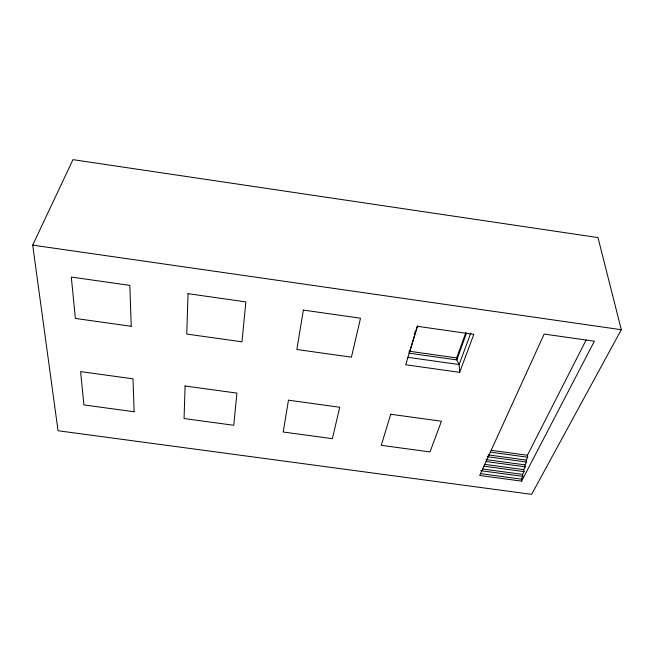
<?xml version="1.0" encoding="UTF-8"?>
<svg xmlns="http://www.w3.org/2000/svg" width="654" height="654" viewBox="0 0 654 654"><rect width="100%" height="100%" fill="white"/><g stroke="black" fill="none" stroke-linecap="round" stroke-linejoin="round"><path stroke-width="0.98" d="M414.252 334.635L415.135 331.709M459.656 372.339L473.815 334.349L417.342 326.305L405.701 364.769L459.656 372.339L459.157 364.548L456.794 359.896L409.257 353.201L417.53 325.856M466.351 333.597L456.794 359.896L456.672 357.918L465.861 332.559M470.716 333.188L459.157 364.548L407.687 357.313M32.7 245.127L72.97 159.658L597.985 237.582L621.3 329.714L531.628 494.342L58.051 430.741L32.7 245.127L621.3 329.714M521.622 481.123L594.363 341.224L544.169 334.055L479.693 475.458L521.622 481.123L521.393 479.137L522.824 476.374L522.587 474.403L524.026 471.616L523.789 469.646L525.236 466.833L524.999 464.871L526.454 462.026L526.208 460.073L527.672 457.211L527.418 455.258L586.148 339.957M491.195 450.32L527.418 455.258M490.361 452.127L527.672 457.211M488.039 454.882L526.208 460.073M487.205 456.696L526.454 462.026M485.906 459.558L524.999 464.871M486.069 461.52L525.236 466.833M484.777 464.356L523.789 469.646M483.935 466.179L524.026 471.616M482.652 469L522.587 474.403M480.804 470.7L522.824 476.374M480.535 473.627L521.393 479.137M456.672 357.918L409.24 351.231L409.257 353.201M185.098 385.983L184.06 418.535L233.756 425.28L236.92 393.111L185.098 385.983M188.041 293.671L186.75 334.071L241.964 341.813L245.879 301.903L188.041 293.671M288.463 400.199L283.198 432L332.379 438.679L339.728 407.246L288.463 400.199M303.374 310.086L296.851 349.506L351.427 357.158L360.526 318.22L303.374 310.086M390.716 414.26L381.315 445.325L429.997 451.939L441.434 421.233L390.716 414.26M134.111 411.75L83.9 404.932L80.614 371.611L132.999 378.821L134.111 411.75M131.225 326.281L75.382 318.449L71.302 277.051L129.844 285.381L131.225 326.281"/></g></svg>
